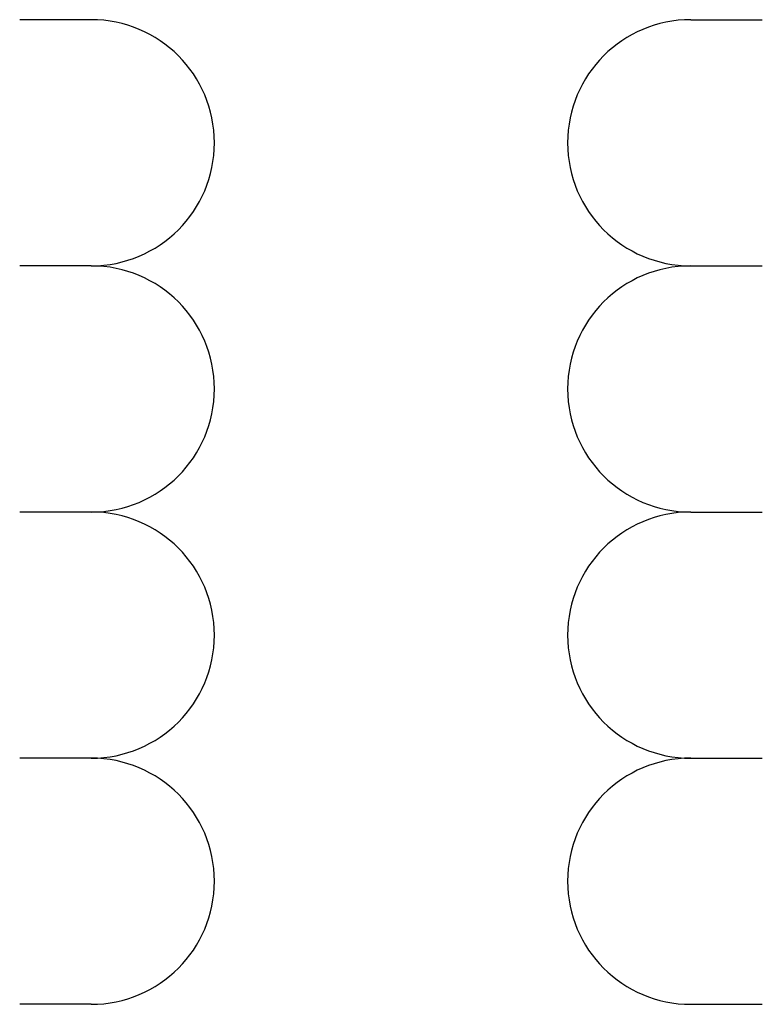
# Model space of a CAD drawing. Extents: x 81.707 to 82.035, y 806.483 to 806.919.
import ezdxf

# ---------------------------------------------------------------- set-up
doc = ezdxf.new("R2010")
doc.units = 0
doc.header["$LTSCALE"] = 48
doc.header["$MEASUREMENT"] = 0
doc.layers.get('0').update_dxf_attribs({"linetype": 'CONTINUOUS'})

msp = doc.modelspace()

# ---------------------------------------------------------------- linework, layer by layer
for p, q in [((81.73845, 806.91891), (81.70677, 806.91891)), ((82.00374, 806.91891), (82.03543, 806.91891)), ((81.73845, 806.80993), (81.70677, 806.80993)), ((82.00374, 806.80993), (82.03543, 806.80993)), ((81.73845, 806.70095), (81.70677, 806.70095)), ((82.00374, 806.70095), (82.03543, 806.70095)), ((81.73845, 806.59198), (81.70677, 806.59198)), ((82.00374, 806.59198), (82.03543, 806.59198)), ((81.73845, 806.483), (81.70677, 806.483)), ((82.00374, 806.483), (82.03543, 806.483))]:
    msp.add_line(p, q)
for centre, start, end in [((81.73845, 806.86442), 270, 90), ((82.00374, 806.86442), 90, 270), ((81.73845, 806.75544), 270, 90), ((82.00374, 806.75544), 90, 270), ((81.73845, 806.64646), 270, 90), ((82.00374, 806.64646), 90, 270), ((81.73845, 806.53749), 270, 90), ((82.00374, 806.53749), 90, 270)]:
    msp.add_arc(centre, 0.05449, start, end)

doc.saveas('drawing.dxf')
